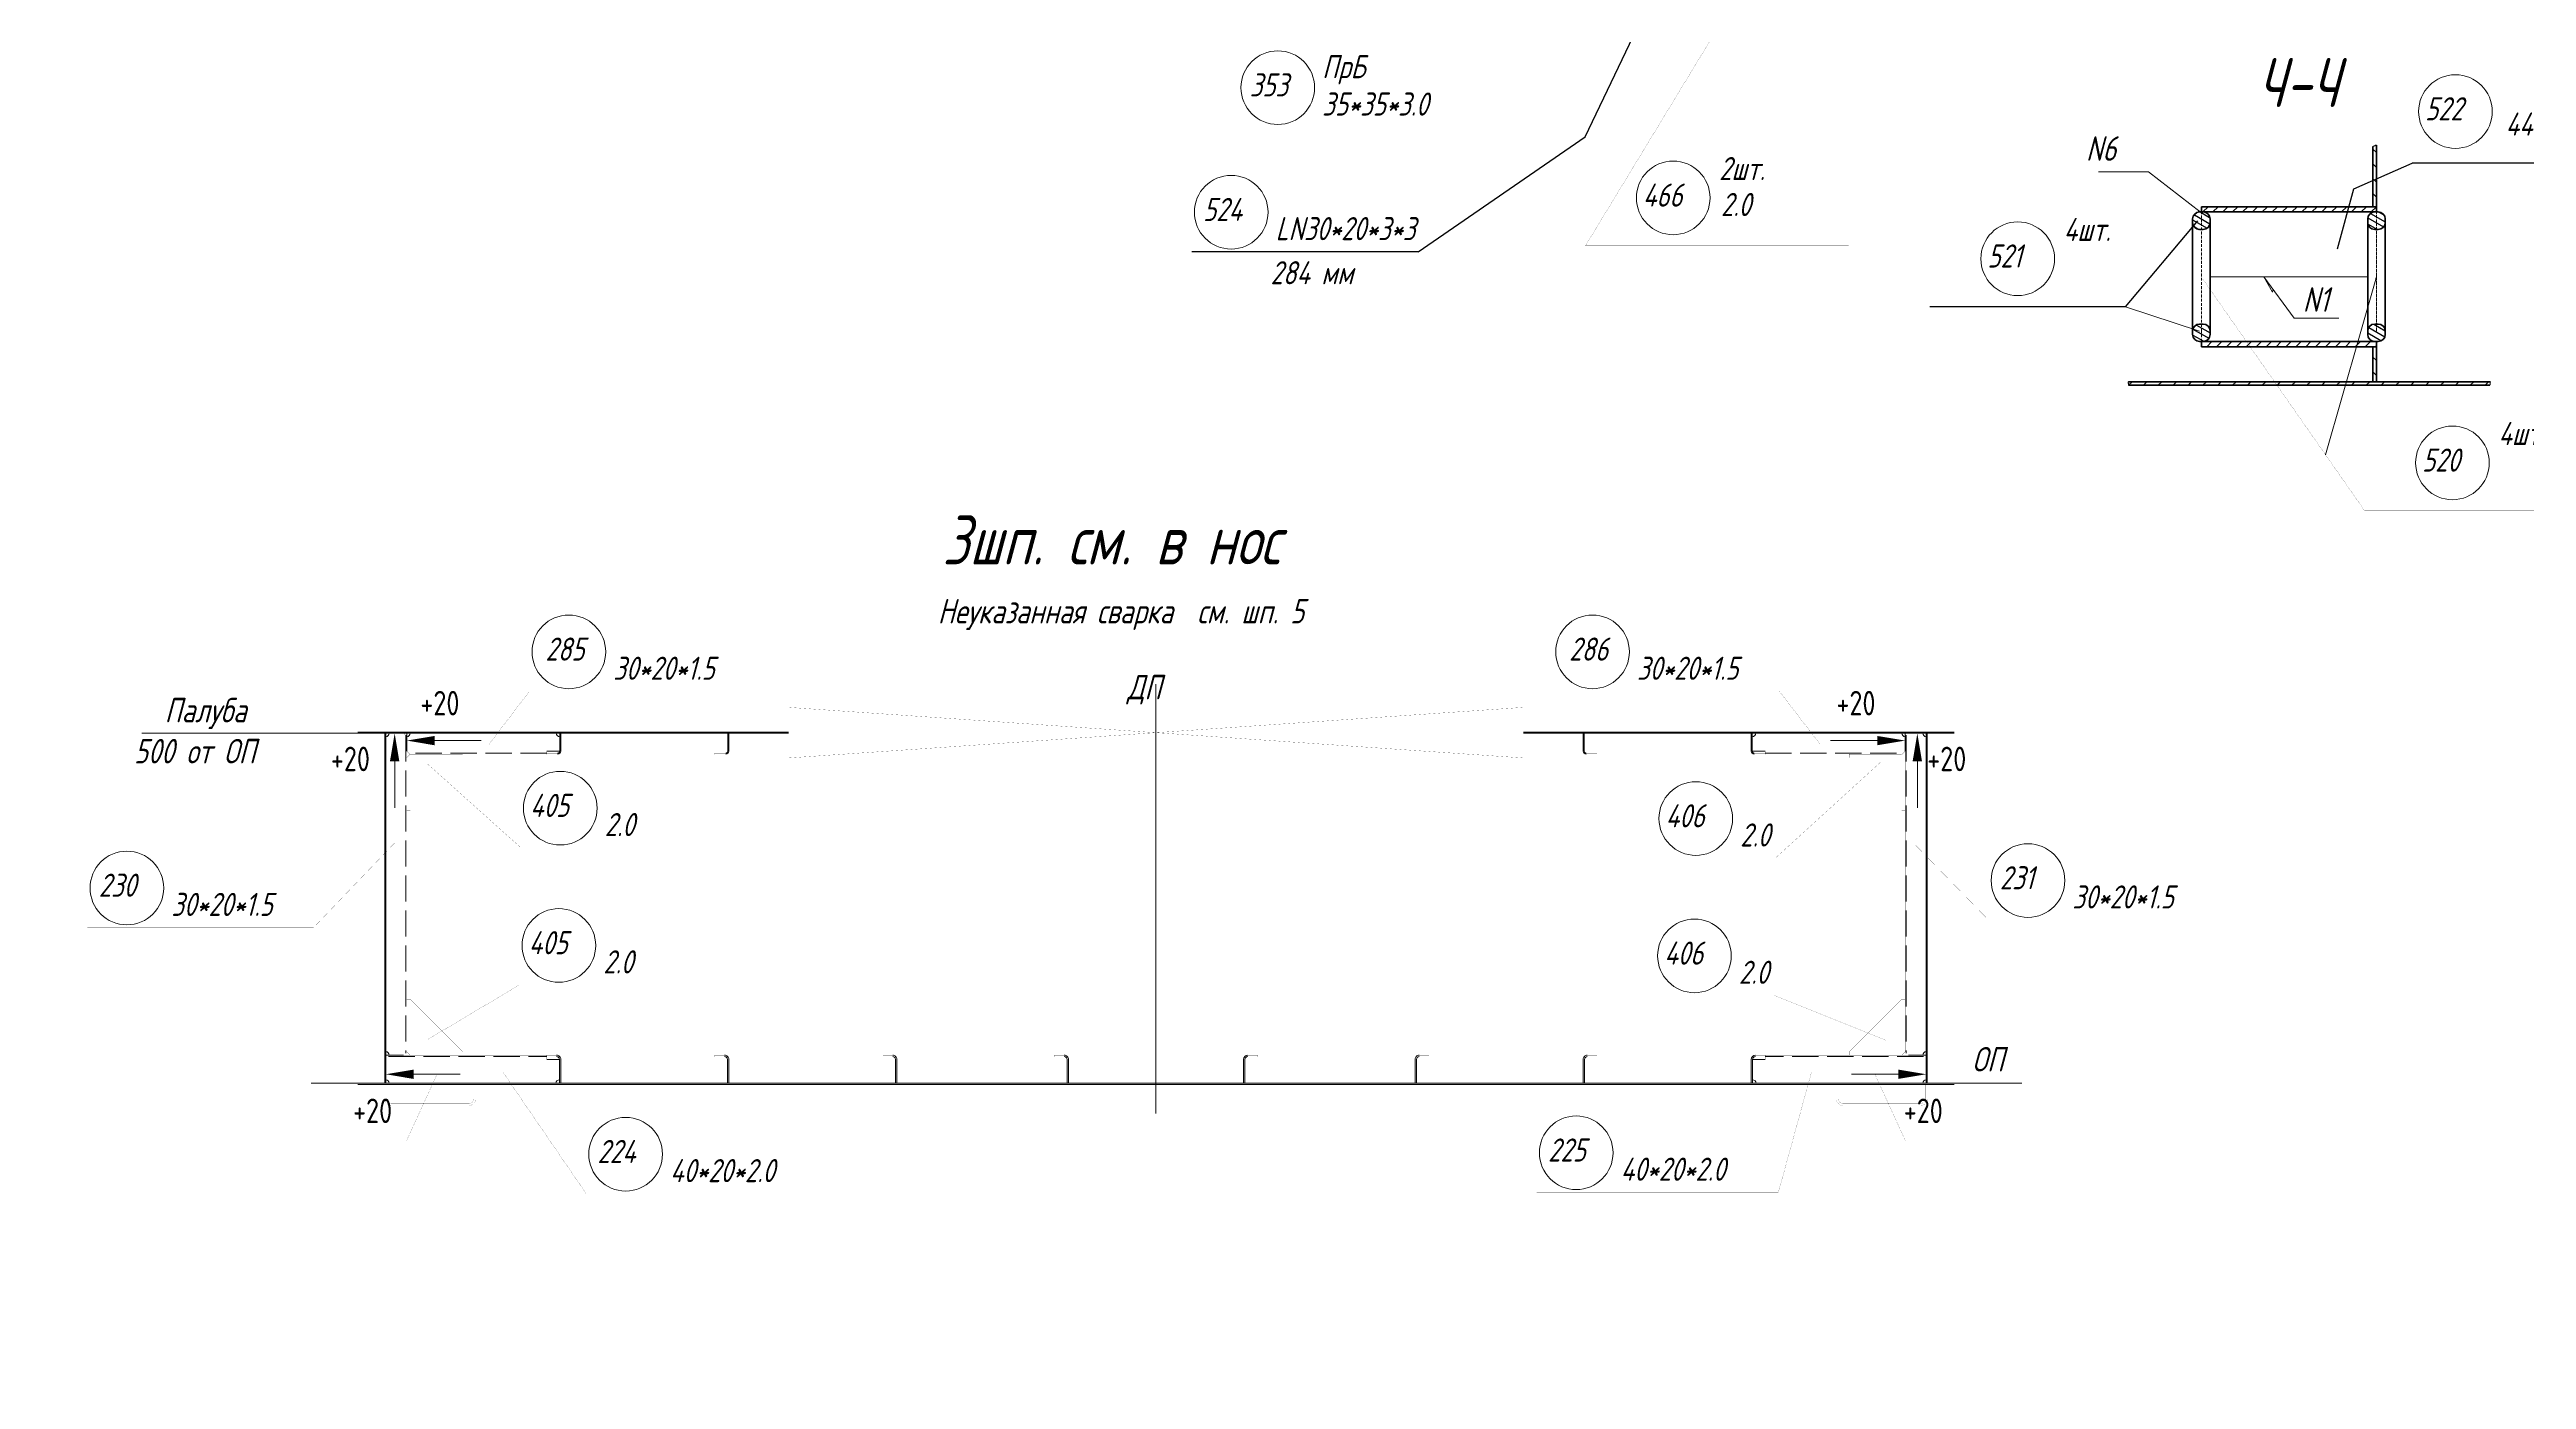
# Model space of a CAD drawing. Header units: millimetres. Extents: x 77380 to 135900, y -10260 to 17301.
# Drawn here: x 112490 to 116027, y -1866 to 34 of the extents above; entities that cross this region are included whole.
import ezdxf

# ---------------------------------------------------------------- set-up
doc = ezdxf.new("R2010")
doc.units = ezdxf.units.MM
for name, pattern in [('K5LT32768', [0]), ('K5LT32769', [50, 37.5, -12.5]), ('K5LT32770', [0]), ('K5LT32772', [0]), ('K5LT32780', [0]), ('K5LT32790', [0]), ('K5LT32831', [0]), ('K5LT32835', [0]), ('K5LT_BASIC', [0]), ('K5LT_DASHED', [6, 4, -2]), ('K5LT_THIN', [0]), ('K5LT_THIN_INCLUDED_TO_HATCHING', [0])]:
    doc.linetypes.add(name, pattern=pattern)
doc.styles.add('KTEXTSTYLE', font='GOST_AU.SHX', dxfattribs={"width": 0.96, "height": 5})

# ---------------------------------------------------------------- blocks, each defined once
blk = doc.blocks.new('U70')
blk.add_hatch(color=7).paths.add_polyline_path([(114747.9, 13777), (114734.6, 13777), (114741.3, 13817)])
at = {"color": 7, "linetype": 'K5LT32831', "lineweight": 9}
blk.add_line((114741.3, 13777), (114741.3, 13710.5), dxfattribs=at)
blk = doc.blocks.new('U71')
blk.add_hatch(color=7).paths.add_polyline_path([(112560.1, 13777), (112573.4, 13777), (112566.8, 13817)])
at = {"color": 7, "linetype": 'K5LT32831', "lineweight": 9}
blk.add_line((112566.8, 13777), (112566.8, 13710.5), dxfattribs=at)
blk = doc.blocks.new('U72')
blk.add_hatch(color=7).paths.add_polyline_path([(112624, 13799.8), (112624, 13813.1), (112584, 13806.5)])
at = {"color": 7, "linetype": 'K5LT32831', "lineweight": 9}
blk.add_line((112624, 13806.5), (112690.5, 13806.5), dxfattribs=at)
blk = doc.blocks.new('U73')
blk.add_hatch(color=7).paths.add_polyline_path([(114684, 13799.8), (114684, 13813.1), (114724, 13806.5)])
at = {"color": 7, "linetype": 'K5LT32831', "lineweight": 9}
blk.add_line((114684, 13806.5), (114617.5, 13806.5), dxfattribs=at)
blk = doc.blocks.new('U74')
blk.add_hatch(color=7).paths.add_polyline_path([(112594, 13323.2), (112594, 13336.5), (112554, 13329.9)])
at = {"color": 7, "linetype": 'K5LT32831', "lineweight": 9}
blk.add_line((112594, 13329.9), (112660.5, 13329.9), dxfattribs=at)
blk = doc.blocks.new('U75')
blk.add_hatch(color=7).paths.add_polyline_path([(114714, 13323.2), (114714, 13336.5), (114754, 13329.9)])
at = {"color": 7, "linetype": 'K5LT32831', "lineweight": 9}
blk.add_line((114714, 13329.9), (114647.5, 13329.9), dxfattribs=at)
blk = doc.blocks.new('U102')
at = {"color": 7, "linetype": 'K5LT32780', "const_width": 0.18}
for points in [[(110125.3, 12764.4), (118535.3, 12764.4), (118535.3, 18704.4), (110125.3, 18704.4)], [(110325.3, 12814.4), (118485.3, 12814.4), (118485.3, 18654.4), (110325.3, 18654.4)]]:
    blk.add_lwpolyline(points, close=True, dxfattribs=at)
blk = doc.blocks.new('U224')
at = {"color": 7, "linetype": 'K5LT_THIN', "lineweight": 18}
for p, q in [((116668.5, 16034.2), (116726.8, 16107)), ((116726.8, 16107), (116724.3, 16103.9))]:
    blk.add_line(p, q, dxfattribs=at)
at = {"color": 7, "linetype": 'K5LT32835', "lineweight": 18}
for p, q in [((116725.6, 16104.8), (116724.9, 16104.7)), ((116724.9, 16104.7), (116724.9, 16104.7)), ((116725.6, 16104.7), (116724.9, 16104.6)), ((116725.7, 16104.9), (116725, 16104.8)), ((116725, 16104.5), (116725, 16104.8)), ((116725.7, 16104.8), (116725, 16104.8)), ((116725, 16104.6), (116725, 16104.7)), ((116725.6, 16104.6), (116725, 16104.6)), ((116725.7, 16105), (116725.1, 16104.9)), ((116725.1, 16104.5), (116725.1, 16104.9)), ((116725.2, 16104.4), (116725.1, 16104.9)), ((116725.5, 16104.6), (116725.1, 16104.5)), ((116725.3, 16104.3), (116725.2, 16105.1)), ((116725.8, 16105.1), (116725.2, 16105)), ((116725.3, 16104.4), (116725.2, 16105)), ((116725.8, 16105), (116725.2, 16105)), ((116725.5, 16104.5), (116725.2, 16104.5)), ((116725.4, 16104.4), (116725.2, 16104.4)), ((116725.8, 16105.2), (116725.3, 16105.1)), ((116725.9, 16105.2), (116725.3, 16105.2)), ((116725.4, 16104.3), (116725.3, 16105.1)), ((116725.4, 16104.4), (116725.3, 16104.3)), ((116725.9, 16105.4), (116725.4, 16105.3)), ((116725.5, 16104.5), (116725.4, 16105.3)), ((116725.9, 16105.3), (116725.4, 16105.2)), ((116725.4, 16104.4), (116725.4, 16105.2)), ((116725.4, 16104.3), (116725.4, 16104.3)), ((116726, 16105.5), (116725.5, 16105.5)), ((116725.5, 16104.6), (116725.5, 16105.4)), ((116725.6, 16104.7), (116725.5, 16105.4)), ((116726, 16105.4), (116725.5, 16105.4)), ((116725.7, 16104.9), (116725.6, 16105.6)), ((116726, 16105.6), (116725.6, 16105.5)), ((116725.7, 16104.8), (116725.6, 16105.5)), ((116725.8, 16105.1), (116725.7, 16105.7)), ((116726.1, 16105.7), (116725.7, 16105.7)), ((116725.8, 16105), (116725.7, 16105.6)), ((116726.1, 16105.6), (116725.7, 16105.6)), ((116725.9, 16105.2), (116725.8, 16105.8)), ((116726.2, 16105.8), (116725.8, 16105.7)), ((116726.2, 16105.8), (116725.8, 16105.8)), ((116726.3, 16106), (116725.9, 16106)), ((116726, 16105.4), (116725.9, 16105.9)), ((116726.2, 16105.9), (116725.9, 16105.9)), ((116725.9, 16105.3), (116725.9, 16105.8)), ((116726.1, 16105.6), (116726, 16106.1)), ((116726.3, 16106.1), (116726, 16106)), ((116726, 16105.5), (116726, 16106)), ((116726.2, 16105.8), (116726.1, 16106.2)), ((116726.4, 16106.2), (116726.1, 16106.2)), ((116726.1, 16105.7), (116726.1, 16106.1)), ((116726.3, 16106.1), (116726.1, 16106.1)), ((116726.2, 16105.9), (116726.2, 16106.3)), ((116726.4, 16106.3), (116726.2, 16106.2)), ((116726.4, 16106.3), (116726.2, 16106.3)), ((116726.5, 16106.5), (116726.3, 16106.4)), ((116726.3, 16106.1), (116726.3, 16106.4)), ((116726.5, 16106.4), (116726.3, 16106.4)), ((116726.3, 16106), (116726.3, 16106.3)), ((116726.6, 16106.6), (116726.4, 16106.6)), ((116726.4, 16106.2), (116726.4, 16106.5)), ((116726.4, 16106.3), (116726.4, 16106.5)), ((116726.5, 16106.5), (116726.4, 16106.5)), ((116726.5, 16106.6), (116726.5, 16106.7)), ((116726.6, 16106.7), (116726.5, 16106.7)), ((116726.5, 16106.4), (116726.5, 16106.6)), ((116726.6, 16106.7), (116726.6, 16106.8)), ((116726.7, 16106.8), (116726.6, 16106.8)), ((116726.7, 16106.8), (116726.6, 16106.8)), ((116726.6, 16106.7), (116726.6, 16106.7)), ((116726.7, 16106.9), (116726.7, 16106.9)), ((116726.7, 16106.9), (116726.7, 16106.9)), ((116726.7, 16106.9), (116726.7, 16106.9)), ((116726.8, 16107), (116726.8, 16107))]:
    blk.add_line(p, q, dxfattribs=at)
at = {"color": 7, "linetype": 'K5LT32835', "const_width": 0.18}
blk.add_lwpolyline([(116724.9, 16104.7), (116726.8, 16107), (116725.4, 16104.3)], close=True, dxfattribs=at)

msp = doc.modelspace()

# ---------------------------------------------------------------- linework, layer by layer
at = {"color": 1}
for p, q in [((114683.236, -90.581), (114916.668, 398.759)), ((114444.499, -254.837), (114683.236, -90.581)), ((115454.967, -333.4), (115558.004, -210.633))]:
    msp.add_line(p, q, dxfattribs=at)
at = {"color": 7, "linetype": 'K5LT_THIN_INCLUDED_TO_HATCHING', "lineweight": 18}
for p, q in [((115808.119, -104.402), (115808.819, -104.345)), ((115808.819, -104.345), (115809.479, -104.184)), ((115809.479, -104.184), (115810.084, -103.875)), ((115810.084, -103.875), (115810.65, -103.461)), ((115810.65, -103.461), (115811.216, -103.046)), ((115811.216, -103.046), (115811.822, -102.737)), ((115811.822, -102.737), (115812.482, -102.576)), ((115812.482, -102.576), (115813.181, -102.519)), ((115458.737, -441.885), (115458.822, -441.261)), ((115458.799, -442.511), (115458.737, -441.885)), ((115458.965, -443.14), (115458.799, -442.511)), ((115458.822, -441.261), (115459.01, -440.64)), ((115458.92, -445.64), (115459.108, -445.018)), ((115459.13, -443.768), (115458.965, -443.14)), ((115459.108, -445.018), (115459.192, -444.394)), ((115459.192, -444.394), (115459.13, -443.768)), ((115975.003, -445.64), (115975.308, -445.051)), ((115975.308, -445.051), (115975.51, -444.441)), ((115975.47, -442.478), (115975.525, -441.838)), ((115975.518, -443.14), (115975.47, -442.478)), ((115975.51, -444.441), (115975.566, -443.801)), ((115975.566, -443.801), (115975.518, -443.14)), ((115975.525, -441.838), (115975.727, -441.228)), ((115975.727, -441.228), (115976.033, -440.64))]:
    msp.add_line(p, q, dxfattribs=at)
at = {"color": 7, "linetype": 'K5LT_DASHED', "lineweight": 18}
for p, q in [((115808.119, -104.402), (115808.119, -165.64)), ((115563.181, -213.14), (115563.181, -198.14)), ((115813.181, -190.64), (115813.181, -213.14)), ((115813.181, -213.14), (115813.181, -198.14)), ((115563.181, -368.14), (115563.181, -213.14)), ((115813.181, -368.14), (115813.181, -213.14)), ((115813.181, -213.14), (115813.181, -368.14)), ((115563.181, -383.14), (115563.181, -368.14)), ((115483.181, -445.64), (115458.92, -445.64)), ((115459.01, -440.64), (115483.181, -440.64)), ((115483.181, -440.64), (115459.01, -440.64)), ((115808.181, -440.64), (115459.01, -440.64)), ((115976.033, -440.64), (115459.01, -440.64)), ((115459.01, -440.64), (115483.181, -440.64)), ((115483.181, -440.64), (115733.181, -440.64)), ((115728.181, -440.64), (115483.181, -440.64)), ((115733.181, -440.64), (115483.181, -440.64)), ((115483.181, -445.64), (115733.181, -445.64)), ((115733.181, -440.64), (115808.181, -440.64))]:
    msp.add_line(p, q, dxfattribs=at)
at = {"color": 5, "linetype": 'K5LT_BASIC', "lineweight": 60, "true_color": 0x0000ff}
for p, q in [((115808.181, -190.64), (115808.181, -104.398)), ((115813.181, -102.519), (115813.181, -190.64)), ((115550.681, -208.14), (115550.681, -213.14)), ((115563.181, -198.14), (115560.681, -198.14)), ((115563.181, -190.64), (115563.181, -198.14)), ((115813.181, -190.64), (115563.181, -190.64)), ((115565.681, -198.14), (115563.181, -198.14)), ((115813.181, -198.14), (115565.681, -198.14)), ((115575.681, -208.14), (115575.681, -213.14)), ((115800.681, -208.14), (115800.681, -213.14)), ((115813.181, -190.64), (115808.181, -190.64)), ((115815.681, -198.14), (115810.681, -198.14)), ((115813.181, -190.64), (115813.181, -198.14)), ((115825.681, -208.14), (115825.681, -213.14)), ((115550.681, -368.14), (115550.681, -213.14)), ((115565.681, -223.14), (115560.681, -223.14)), ((115575.681, -213.14), (115575.681, -368.14)), ((115800.681, -368.14), (115800.681, -213.14)), ((115815.681, -223.14), (115810.681, -223.14)), ((115825.681, -213.14), (115825.681, -368.14)), ((115550.681, -368.14), (115550.681, -373.14)), ((115560.681, -358.14), (115565.681, -358.14)), ((115560.681, -383.14), (115563.181, -383.14)), ((115563.181, -383.14), (115563.181, -390.64)), ((115565.681, -383.14), (115563.181, -383.14)), ((115565.681, -383.14), (115813.181, -383.14)), ((115575.681, -368.14), (115575.681, -373.14)), ((115800.681, -368.14), (115800.681, -373.14)), ((115810.681, -358.14), (115815.681, -358.14)), ((115810.681, -383.14), (115815.681, -383.14)), ((115813.181, -383.14), (115813.181, -390.64)), ((115825.681, -368.14), (115825.681, -373.14)), ((115563.181, -390.64), (115813.181, -390.64)), ((115808.181, -390.64), (115813.181, -390.64)), ((115808.181, -440.64), (115808.181, -390.64)), ((115813.181, -390.64), (115813.181, -440.64)), ((115975.003, -445.64), (115458.92, -445.64)), ((115459.01, -440.64), (115976.033, -440.64)), ((115813.181, -440.64), (115808.181, -440.64))]:
    msp.add_line(p, q, dxfattribs=at)
at = {"color": 7, "linetype": 'K5LT32780', "lineweight": 18}
for p, q in [((115487.793, -140.617), (115416.111, -140.617)), ((112621.846, -942.61), (112930.219, -942.61))]:
    msp.add_line(p, q, dxfattribs=at)
for p, q in [((115781.092, -164.879), (115864.152, -128.264)), ((115757.587, -250.661), (115781.092, -164.879))]:
    msp.add_line(p, q)
at = {"color": 7}
for p, q in [((115808.181, -108.295), (115813.181, -113.295)), ((115808.181, -129.508), (115813.181, -134.508)), ((115808.181, -150.721), (115813.181, -155.721)), ((115808.181, -171.934), (115813.181, -176.934)), ((115550.681, -209.228), (115571.477, -221.235)), ((115553.324, -202.093), (115575.422, -214.852)), ((115561.476, -198.14), (115574.952, -205.92)), ((115565.264, -198.14), (115572.764, -190.64)), ((115579.406, -198.14), (115586.906, -190.64)), ((115593.548, -198.14), (115601.048, -190.64)), ((115607.69, -198.14), (115615.19, -190.64)), ((115621.832, -198.14), (115629.332, -190.64)), ((115635.975, -198.14), (115643.475, -190.64)), ((115650.117, -198.14), (115657.617, -190.64)), ((115664.259, -198.14), (115671.759, -190.64)), ((115678.401, -198.14), (115685.901, -190.64)), ((115692.543, -198.14), (115700.043, -190.64)), ((115706.685, -198.14), (115714.185, -190.64)), ((115720.827, -198.14), (115728.327, -190.64)), ((115734.969, -198.14), (115742.469, -190.64)), ((115749.112, -198.14), (115756.612, -190.64)), ((115763.254, -198.14), (115770.754, -190.64)), ((115777.396, -198.14), (115784.896, -190.64)), ((115791.538, -198.14), (115799.038, -190.64)), ((115800.932, -206.486), (115823.007, -219.231)), ((115804.815, -200.068), (115825.681, -212.115)), ((115805.68, -198.14), (115813.18, -190.64)), ((115816.758, -198.303), (115823.781, -202.357)), ((115552.608, -219), (115559.455, -222.954)), ((115801.436, -215.438), (115814.777, -223.14)), ((115550.938, -373.921), (115566.461, -382.883)), ((115551.103, -365.356), (115573.626, -378.36)), ((115556.171, -359.622), (115575.681, -370.886)), ((115563.181, -384.07), (115564.112, -383.14)), ((115570.754, -390.64), (115578.254, -383.14)), ((115584.896, -390.64), (115592.396, -383.14)), ((115599.038, -390.64), (115606.538, -383.14)), ((115613.18, -390.64), (115620.68, -383.14)), ((115627.322, -390.64), (115634.822, -383.14)), ((115641.464, -390.64), (115648.964, -383.14)), ((115655.607, -390.64), (115663.107, -383.14)), ((115669.749, -390.64), (115677.249, -383.14)), ((115683.891, -390.64), (115691.391, -383.14)), ((115698.033, -390.64), (115705.533, -383.14)), ((115712.175, -390.64), (115719.675, -383.14)), ((115726.317, -390.64), (115733.817, -383.14)), ((115740.459, -390.64), (115747.959, -383.14)), ((115754.602, -390.64), (115762.102, -383.14)), ((115768.744, -390.64), (115776.244, -383.14)), ((115782.886, -390.64), (115790.386, -383.14)), ((115797.028, -390.64), (115804.528, -383.14)), ((115800.681, -370.886), (115819.647, -381.836)), ((115802.488, -363.269), (115825.081, -376.313)), ((115809.357, -358.575), (115825.624, -367.966)), ((115811.17, -390.64), (115813.181, -388.628)), ((115808.181, -405.279), (115813.181, -410.279)), ((115459.185, -445.64), (115464.185, -440.64)), ((115480.398, -445.64), (115485.398, -440.64)), ((115501.612, -445.64), (115506.612, -440.64)), ((115522.825, -445.64), (115527.825, -440.64)), ((115544.038, -445.64), (115549.038, -440.64)), ((115565.251, -445.64), (115570.251, -440.64)), ((115586.464, -445.64), (115591.464, -440.64)), ((115607.678, -445.64), (115612.678, -440.64)), ((115628.891, -445.64), (115633.891, -440.64)), ((115650.104, -445.64), (115655.104, -440.64)), ((115671.317, -445.64), (115676.317, -440.64)), ((115692.53, -445.64), (115697.53, -440.64)), ((115713.744, -445.64), (115718.744, -440.64)), ((115734.957, -445.64), (115739.957, -440.64)), ((115756.17, -445.64), (115761.17, -440.64)), ((115777.383, -445.64), (115782.383, -440.64)), ((115798.596, -445.64), (115803.596, -440.64)), ((115808.181, -426.493), (115813.181, -431.493)), ((115819.81, -445.64), (115824.81, -440.64)), ((115841.023, -445.64), (115846.023, -440.64)), ((115862.236, -445.64), (115867.236, -440.64)), ((115883.449, -445.64), (115888.449, -440.64)), ((115904.662, -445.64), (115909.662, -440.64)), ((115925.876, -445.64), (115930.876, -440.64)), ((115947.089, -445.64), (115952.089, -440.64)), ((115968.302, -445.64), (115973.302, -440.64))]:
    msp.add_line(p, q, dxfattribs=at)
at = {"color": 1, "linetype": 'K5LT32772', "true_color": 0xff0000}
for p, q in [((116143.574, -128.264), (115864.152, -128.264)), ((114444.499, -254.837), (114121.272, -254.837)), ((115454.967, -333.4), (115175.546, -333.4))]:
    msp.add_line(p, q, dxfattribs=at)
at = {"color": 7, "linetype": 'K5LT_THIN', "lineweight": 18}
for p, q in [((115575.681, -290.64), (115800.681, -290.64)), ((115652.461, -290.64), (115664.536, -312.776)), ((115695.454, -349.573), (115652.461, -290.64)), ((115664.536, -312.776), (115665.721, -308.817)), ((115812.495, -293.043), (115812.151, -294.245)), ((115812.838, -291.842), (115812.495, -293.043)), ((115695.454, -349.573), (115759.611, -349.573))]:
    msp.add_line(p, q, dxfattribs=at)
at = {"color": 1, "linetype": 'K5LT_THIN', "lineweight": 18}
for p, q in [((115740.541, -545.025), (115813.181, -290.64)), ((115454.967, -333.4), (115560.681, -368.14))]:
    msp.add_line(p, q, dxfattribs=at)
at = {"color": 1, "linetype": 'K5LT32772', "lineweight": 18, "true_color": 0xff0000}
for p, q in [((114070.218, -1485.797), (114070.218, -872.589)), ((115306.933, -1442.61), (112863.81, -1442.61))]:
    msp.add_line(p, q, dxfattribs=at)
at = {"color": 3, "linetype": 'K5LT32768', "lineweight": 18, "true_color": 0x00ff00}
for p, q in [((113545.218, -941.11), (112930.219, -941.11)), ((113545.218, -942.61), (112930.219, -942.61)), ((112968.718, -1442.61), (112968.718, -942.61)), ((112970.218, -1402.537), (112970.218, -942.61)), ((112970.218, -942.61), (112995.719, -942.61)), ((112970.218, -1442.61), (112970.218, -942.61)), ((113000.218, -942.61), (113218.718, -942.61)), ((113000.218, -968.11), (113000.218, -942.61)), ((113218.718, -968.165), (113218.718, -942.61)), ((113218.718, -942.61), (113218.718, -968.11)), ((113220.218, -968.165), (113220.218, -942.61)), ((113458.717, -968.165), (113458.717, -942.61)), ((113460.217, -968.165), (113460.217, -942.61)), ((115210.217, -941.11), (114595.218, -941.11)), ((115210.217, -942.61), (114595.218, -942.61)), ((114680.219, -968.165), (114680.219, -942.61)), ((114681.719, -968.165), (114681.719, -942.61)), ((114920.218, -968.165), (114920.218, -942.61)), ((114921.718, -968.165), (114921.718, -942.61)), ((115140.218, -942.61), (114921.718, -942.61)), ((114921.718, -942.61), (114921.718, -968.11)), ((115140.218, -968.11), (115140.218, -942.61)), ((115170.218, -942.61), (115144.718, -942.61)), ((115170.218, -1402.537), (115170.218, -942.61)), ((115170.218, -1442.61), (115170.218, -942.61)), ((115171.718, -1442.61), (115171.718, -942.61)), ((113218.718, -968.11), (113200.218, -968.11)), ((114921.718, -968.11), (114940.218, -968.11)), ((112995.719, -1402.537), (112970.218, -1402.537)), ((112970.218, -1442.61), (112970.218, -1408.61)), ((113200.218, -1408.61), (113218.219, -1408.61)), ((113218.219, -1442.61), (113218.219, -1408.537)), ((113218.219, -1408.61), (113218.219, -1442.61)), ((113220.218, -1442.61), (113220.218, -1408.537)), ((113458.219, -1442.61), (113458.219, -1408.537)), ((113460.219, -1442.61), (113460.219, -1408.537)), ((113698.218, -1442.61), (113698.218, -1408.537)), ((113700.218, -1442.61), (113700.218, -1408.537)), ((113943.219, -1442.61), (113943.219, -1408.537)), ((113945.218, -1442.61), (113945.218, -1408.537)), ((114195.218, -1442.61), (114195.218, -1408.537)), ((114197.218, -1442.61), (114197.218, -1408.537)), ((114440.219, -1442.61), (114440.219, -1408.537)), ((114442.218, -1442.61), (114442.218, -1408.537)), ((114680.219, -1442.61), (114680.219, -1408.537)), ((114682.219, -1442.61), (114682.219, -1408.537)), ((114920.218, -1442.61), (114920.218, -1408.537)), ((114922.218, -1442.61), (114922.218, -1408.537)), ((114940.219, -1408.61), (114922.218, -1408.61)), ((114922.218, -1408.61), (114922.218, -1442.61)), ((115144.718, -1402.537), (115170.218, -1402.537)), ((115170.218, -1442.61), (115170.218, -1408.61)), ((115210.217, -1442.61), (112930.219, -1442.61)), ((115210.217, -1444.61), (112930.219, -1444.61)), ((113218.219, -1442.61), (112970.218, -1442.61)), ((114922.218, -1442.61), (115170.218, -1442.61))]:
    msp.add_line(p, q, dxfattribs=at)
at = {"color": 3, "linetype": 'K5LT32769', "lineweight": 18, "true_color": 0x00ff00}
for p, q in [((112998.773, -945.665), (112998.773, -1399.482)), ((115141.663, -945.665), (115141.663, -1399.482)), ((113200.218, -971.165), (113003.273, -971.165)), ((114940.218, -971.165), (115137.163, -971.165)), ((112974.291, -1404.537), (113200.218, -1404.537)), ((115166.144, -1404.537), (114940.219, -1404.537))]:
    msp.add_line(p, q, dxfattribs=at)
at = {"color": 1, "linetype": 'K5LT32772', "true_color": 0xff0000, "const_width": 0.18}
for points in [[(115059.321, -246.475), (114683.509, -246.475), (115021.197, 309.25)], [(116172.153, -624.926), (115796.341, -624.926), (115565.127, -293.846)], [(113498.625, -882.806), (113175.398, -882.806), (113117.56, -958.657)], [(114637.324, -882.806), (114960.551, -882.806), (115018.771, -958.657)], [(113333.209, -1106.063), (113163.103, -1106.063), (113029.744, -986.387)], [(114684.718, -972.665), (114700.163, -972.665), (114700.163, -971.165), (114684.718, -971.165)], [(114784.788, -1120.93), (114954.894, -1120.93), (115104.953, -984.083)], [(114924.718, -972.665), (114940.163, -972.665), (114940.163, -971.165), (114924.718, -971.165)], [(112544.187, -1220.099), (112867.414, -1220.099), (112984.688, -1097.553)], [(115582.381, -1209.454), (115259.154, -1209.454), (115155.246, -1102.817)], [(113331.248, -1302.191), (113161.142, -1302.191), (113029.748, -1380.365)], [(114782.827, -1317.058), (114952.933, -1317.058), (115112.559, -1381.154)], [(113214.218, -1402.537), (113200.292, -1402.537), (113200.292, -1404.537), (113214.218, -1404.537)], [(113454.219, -1402.537), (113440.291, -1402.537), (113440.291, -1404.537), (113454.219, -1404.537)], [(113694.219, -1402.537), (113680.292, -1402.537), (113680.292, -1404.537), (113694.219, -1404.537)], [(113939.218, -1402.537), (113925.292, -1402.537), (113925.292, -1404.537), (113939.218, -1404.537)], [(114201.219, -1402.537), (114215.146, -1402.537), (114215.146, -1404.537), (114201.219, -1404.537)], [(114446.219, -1402.537), (114460.146, -1402.537), (114460.146, -1404.537), (114446.219, -1404.537)], [(114686.218, -1402.537), (114700.145, -1402.537), (114700.145, -1404.537), (114686.218, -1404.537)], [(114926.219, -1402.537), (114940.146, -1402.537), (114940.146, -1404.537), (114926.219, -1404.537)], [(113601.592, -1600.358), (113256.491, -1600.358), (113137.335, -1426.402)], [(114614.002, -1598.285), (114959.103, -1598.285), (115006.501, -1426.319)]]:
    msp.add_lwpolyline(points, dxfattribs=at)
at = {"color": 7, "linetype": 'K5LT32780', "const_width": 0.18}
msp.add_lwpolyline([(114595.218, -978.011), (114595.218, -905.709), (113545.218, -978.011), (113545.218, -905.709)], close=True, dxfattribs=at)
at = {"color": 3, "linetype": 'K5LT32768', "true_color": 0x00ff00, "const_width": 0.18}
for points in [[(112995.719, -942.61), (113000.273, -947.165), (113000.273, -1397.982), (112995.719, -1402.537)], [(115144.718, -942.61), (115140.163, -947.165), (115140.163, -1397.982), (115144.718, -1402.537)], [(113200.218, -968.11), (113200.218, -972.665), (113004.773, -972.665), (113000.218, -968.11)], [(113215.718, -972.665), (113200.273, -972.665), (113200.273, -971.165), (113215.718, -971.165)], [(113455.718, -972.665), (113440.273, -972.665), (113440.273, -971.165), (113455.718, -971.165)], [(114940.218, -968.11), (114940.218, -972.665), (115135.663, -972.665), (115140.218, -968.11)], [(112970.218, -1408.61), (112976.291, -1402.537), (113200.218, -1402.537), (113200.218, -1408.61)], [(115170.218, -1408.61), (115164.145, -1402.537), (114940.219, -1402.537), (114940.219, -1408.61)]]:
    msp.add_lwpolyline(points, dxfattribs=at)
at = {"color": 2, "linetype": 'K5LT32770', "true_color": 0xffff00, "const_width": 0.18}
for points in [[(113005.219, -972.61), (113080.219, -972.61), (113080.219, -977.61), (113005.219, -1052.61), (113000.218, -1052.61), (113000.218, -977.61), (113005.219, -972.61)], [(115135.217, -972.61), (115060.217, -972.61), (115060.217, -977.61), (115135.217, -1052.61), (115140.218, -1052.61), (115140.218, -977.61), (115135.217, -972.61)], [(113005.219, -1402.61), (113080.219, -1402.61), (113080.219, -1397.61), (113005.219, -1322.61), (113000.218, -1322.61), (113000.218, -1397.61), (113005.219, -1402.61)], [(115135.217, -1402.61), (115060.217, -1402.61), (115060.217, -1397.61), (115135.217, -1322.61), (115140.218, -1322.61), (115140.218, -1397.61), (115135.217, -1402.61)]]:
    msp.add_lwpolyline(points, dxfattribs=at)
at = {"color": 7, "linetype": 'K5LT32780', "const_width": 0.18}
for points in [[(112925.472, -1524.13), (113000.273, -1524.13), (113043.48, -1429.794)], [(115214.964, -1524.13), (115140.163, -1524.13), (115096.956, -1429.794)]]:
    msp.add_lwpolyline(points, dxfattribs=at)
at = {"color": 8, "linetype": 'K5LT32790', "true_color": 0x808080, "const_width": 0.18}
for points in [[(112971.718, -1444.61), (112971.718, -1464.613, 0.41421356), (112978.718, -1471.613), (113088.718, -1471.613, 0.41421356), (113095.718, -1464.613), (113095.718, -1444.61), (113098.718, -1444.61), (113098.718, -1464.613, -0.41421356), (113088.718, -1474.613), (112978.718, -1474.613, -0.41421356), (112968.718, -1464.613), (112968.718, -1444.61)], [(115168.718, -1444.61), (115168.718, -1464.613, -0.41421356), (115161.718, -1471.613), (115051.718, -1471.613, -0.41421356), (115044.718, -1464.613), (115044.718, -1444.61), (115041.718, -1444.61), (115041.718, -1464.613, 0.41421356), (115051.718, -1474.613), (115161.718, -1474.613, 0.41421356), (115171.718, -1464.613), (115171.718, -1444.61)]]:
    msp.add_lwpolyline(points, format="xyb", close=True, dxfattribs=at)
at = {"color": 1, "linetype": 'K5LT32772', "lineweight": 18, "true_color": 0xff0000}
for centre in [(114244.162, -20.518), (115925.94, -54.667), (114808.825, -177.997), (114177.632, -198.477), (115300.861, -264.922), (115921.657, -556.448), (113231.758, -826.446), (114693.684, -826.446), (113219.463, -1049.702), (114841.148, -1064.569), (112600.547, -1163.739), (115315.515, -1153.094), (113217.502, -1245.831), (114839.187, -1260.698), (113312.851, -1543.998), (114670.362, -1541.925)]:
    msp.add_circle(centre, 52.603, dxfattribs=at)
at = {"color": 5, "linetype": 'K5LT_BASIC', "lineweight": 60, "true_color": 0x0000ff}
for centre, start, end in [((115560.681, -208.14), 90, 180), ((115565.681, -208.14), 0, 90), ((115810.681, -208.14), 90, 180), ((115815.681, -208.14), 0, 90), ((115560.681, -213.14), 180, 270), ((115565.681, -213.14), 270, 0), ((115810.681, -213.14), 180, 270), ((115815.681, -213.14), 270, 0), ((115560.681, -368.14), 90, 180), ((115560.681, -373.14), 180, 270), ((115565.681, -368.14), 0, 90), ((115565.681, -373.14), 270, 0), ((115810.681, -368.14), 90, 180), ((115810.681, -373.14), 180, 270), ((115815.681, -368.14), 0, 90), ((115815.681, -373.14), 270, 0)]:
    msp.add_arc(centre, 10, start, end, dxfattribs=at)
at = {"color": 3, "linetype": 'K5LT32768', "lineweight": 18, "true_color": 0x00ff00}
for centre, radius, start, end in [((112970.218, -942.61), 5, 269.998749, 359.996887), ((113000.218, -942.61), 5, 269.998749, 359.996887), ((113218.718, -942.61), 5, 180.003113, 270.001251), ((114921.718, -942.61), 5, 269.998749, 359.996887), ((115140.218, -942.61), 5, 180.003113, 270.001251), ((115170.218, -942.61), 5, 180.003113, 270.001251), ((113215.718, -968.165), 4.5, 270.002502, 0.002356), ((113215.718, -968.165), 3, 270.004578, 0.002711), ((113455.718, -968.165), 4.5, 270.002502, 0.002356), ((113455.718, -968.165), 3, 270.004578, 0.002711), ((114684.718, -968.165), 4.5, 179.99765, 269.997498), ((114684.718, -968.165), 3, 179.997284, 269.995422), ((114924.718, -968.165), 4.5, 179.99765, 269.997498), ((114924.718, -968.165), 3, 179.997284, 269.995422), ((112970.218, -1402.537), 5, 0.003113, 90.001259), ((113214.218, -1408.537), 6, 359.998352, 90.001648), ((113214.218, -1408.537), 4, 0.011058, 90.005333), ((113454.219, -1408.537), 6, 359.998352, 90.001648), ((113454.219, -1408.536), 3.999, 359.992401, 90.002136), ((113694.219, -1408.537), 6, 359.998352, 90.001648), ((113694.219, -1408.536), 3.999, 359.992401, 90.002136), ((113939.218, -1408.537), 6, 359.998352, 90.001648), ((113939.218, -1408.537), 4, 0.011058, 90.005333), ((114201.219, -1408.538), 6.001, 89.996223, 179.989212), ((114201.219, -1408.537), 4, 89.994667, 179.988937), ((114446.219, -1408.537), 6, 89.998352, 180.001648), ((114446.219, -1408.537), 4, 89.994667, 179.988937), ((114686.218, -1408.537), 6, 89.998352, 180.001648), ((114686.218, -1408.536), 3.999, 89.997864, 180.007599), ((114926.219, -1408.538), 6.001, 89.996223, 179.989212), ((114926.219, -1408.537), 4, 89.994667, 179.988937), ((115170.218, -1402.537), 5, 89.998741, 179.996887), ((112970.218, -1442.61), 5, 0.003113, 90.001259), ((113218.219, -1442.61), 5, 89.998741, 179.996887), ((114922.218, -1442.61), 5, 0.003113, 90.001259), ((115170.218, -1442.61), 5, 89.998741, 179.996887)]:
    msp.add_arc(centre, radius, start, end, dxfattribs=at)

# ---------------------------------------------------------------- block references
for name, p in [('U102', (545.046, -14630.011)), ('U71', (416.212, -14759.66)), ('U72', (416.212, -14759.66)), ('U73', (416.212, -14759.66)), ('U70', (416.212, -14759.66)), ('U74', (416.212, -14759.66)), ('U75', (416.212, -14759.66))]:
    msp.add_blockref(name, p)
at = {"rotation": 270.895802242757}
msp.add_blockref('U224', (97631.515, 116262.911), dxfattribs=at)

# ---------------------------------------------------------------- texts
at = {"color": 7, "char_height": 2.5, "attachment_point": 1, "style": 'KTEXTSTYLE'}
for s, insert in [('\\H3.5;\\W0.965;\\Q15;\\Q15;\\H33.00;{\\c255;353}', (114204.026, -0.042)), ('\\H3.5;\\W0.965;\\Q15;\\Q15;\\H33.00;{\\c16711935;ПрБ}', (114307.567, 26.003)), ('{\\H28x;\\Q15;\\W0.965;Ч-Ч}', (115642.149, 21.917)), ('\\H3.5;\\W0.965;\\Q15;\\Q15;\\H33.00;{\\c255;35*35*3.0}', (114307.567, -27.439)), ('{\\H13.2x;\\Q15;\\W0.965;\\C1;\\c255;522}', (115882.607, -34.191)), ('{\\H13.2x;\\Q15;\\W0.965;\\C1;\\c255;444*100*3}', (115997.536, -56.003)), ('{\\H14x;\\Q15;\\W0.965;N6}', (115398.321, -90.049)), ('\\H3.5;\\W0.965;\\Q15;\\Q15;\\H33.00;2шт.', (114874.427, -119.604)), ('\\H3.5;\\W0.965;\\Q15;\\Q15;\\H33.00;{\\c255;466}', (114765.492, -157.521)), ('\\H3.5;\\W0.965;\\Q15;\\Q15;\\H33.00;{\\c255;2.0}', (114877.032, -170.941)), ('{\\H13.2x;\\Q15;\\W0.965;\\C1;\\c255;524}', (114137.496, -178.002)), ('{\\H13.2x;\\Q15;\\W0.965;\\C1;\\c255;LN30*20*3*3}', (114241.037, -205.399)), ('{\\H13.2x;\\Q15;\\W0.965;4шт.}', (115366.464, -206.529)), ('{\\H13.2x;\\Q15;\\W0.965;\\C1;\\c255;521}', (115257.529, -244.446)), ('{\\H13.2x;\\Q15;\\W0.965;\\C1;\\c255;284 мм}', (114233.831, -268.403)), ('{\\H14x;\\Q15;\\W0.965;N1}', (115707.954, -305.72)), ('{\\H13.2x;\\Q15;\\W0.965;4шт.}', (115987.259, -498.054)), ('{\\H13.2x;\\Q15;\\W0.965;\\C1;\\c255;520}', (115878.324, -535.972)), ('\\H3.5;\\W0.965;\\Q15;\\Q15;\\H70.00;3шп. см. в нос', (113765.253, -631.571)), ('\\H3.5;\\W0.965;\\Q15;\\Q15;\\H35.00;Неуказанная сварка  см. шп. 5', (113758.623, -750.827)), ('\\H3.5;\\W0.965;\\Q15;\\Q15;\\H33.00;{\\c255;285}', (113198.359, -805.971)), ('\\H3.5;\\W0.965;\\Q15;\\Q15;\\H33.00;{\\c255;286}', (114660.286, -805.971)), ('\\H3.5;\\W0.965;\\Q15;\\Q15;\\H33.00;{\\c255;30*20*1.5}', (113295.163, -833.368)), ('\\H3.5;\\W0.965;\\Q15;\\Q15;\\H33.00;{\\c255;30*20*1.5}', (114757.089, -833.368)), ('\\H3.5;\\W0.965;\\Q15;\\Q0;\\H35.00;+20', (113019.753, -882.201)), ('\\H3.5;\\W0.965;\\Q15;\\Q15;\\H35.00;ДП', (114029.089, -859.342)), ('\\H3.5;\\W0.965;\\Q15;\\Q0;\\H35.00;+20', (115041.97, -882.201)), ('\\H3.5;\\W0.965;\\Q15;\\Q15;\\H35.00;Палуба', (112654.529, -892.205)), ('\\H3.5;\\W0.965;\\Q15;\\Q15;\\H35.00;500 от ОП', (112610.747, -950.816)), ('\\H3.5;\\W0.965;\\Q15;\\Q0;\\H35.00;+20', (112891.923, -961.9)), ('\\H3.5;\\W0.965;\\Q15;\\Q0;\\H35.00;+20', (115171.658, -961.9)), ('\\H3.5;\\W0.965;\\Q15;\\Q15;\\H33.00;{\\c255;405}', (113176.347, -1029.227)), ('\\H3.5;\\W0.965;\\Q15;\\Q15;\\H33.00;{\\c255;2.0}', (113282.868, -1056.624)), ('\\H3.5;\\W0.965;\\Q15;\\Q15;\\H33.00;{\\c255;406}', (114798.032, -1044.094)), ('\\H3.5;\\W0.965;\\Q15;\\Q15;\\H33.00;{\\c255;2.0}', (114904.553, -1071.491)), ('\\H3.5;\\W0.965;\\Q15;\\Q15;\\H33.00;{\\c255;230}', (112560.411, -1143.264)), ('\\H3.5;\\W0.965;\\Q15;\\Q15;\\H33.00;{\\c255;231}', (115275.379, -1132.618)), ('\\H3.5;\\W0.965;\\Q15;\\Q15;\\H33.00;{\\c255;30*20*1.5}', (115378.92, -1160.015)), ('\\H3.5;\\W0.965;\\Q15;\\Q15;\\H33.00;{\\c255;30*20*1.5}', (112663.952, -1170.661)), ('\\H3.5;\\W0.965;\\Q15;\\Q15;\\H33.00;{\\c255;405}', (113174.386, -1225.355)), ('\\H3.5;\\W0.965;\\Q15;\\Q15;\\H33.00;{\\c255;2.0}', (113280.907, -1252.753)), ('\\H3.5;\\W0.965;\\Q15;\\Q15;\\H33.00;{\\c255;406}', (114796.071, -1240.222)), ('\\H3.5;\\W0.965;\\Q15;\\Q15;\\H33.00;{\\c255;2.0}', (114902.592, -1267.62)), ('\\H3.5;\\W0.965;\\Q15;\\Q15;\\H35.00;ОП', (115235.745, -1390.849)), ('\\H3.5;\\W0.965;\\Q15;\\Q0;\\H35.00;+20', (112923.624, -1464.499)), ('\\H3.5;\\W0.965;\\Q15;\\Q0;\\H35.00;+20', (115138.098, -1464.499)), ('\\H3.5;\\W0.965;\\Q15;\\Q15;\\H33.00;{\\c255;224}', (113272.715, -1523.523)), ('\\H3.5;\\W0.965;\\Q15;\\Q15;\\H33.00;{\\c255;40*20*2.0}', (113376.256, -1550.919)), ('\\H3.5;\\W0.965;\\Q15;\\Q15;\\H33.00;{\\c255;225}', (114630.226, -1521.45)), ('\\H3.5;\\W0.965;\\Q15;\\Q15;\\H33.00;{\\c255;40*20*2.0}', (114733.767, -1548.846))]:
    msp.add_mtext(s, dxfattribs=dict(at, insert=insert))

doc.saveas('drawing.dxf')
